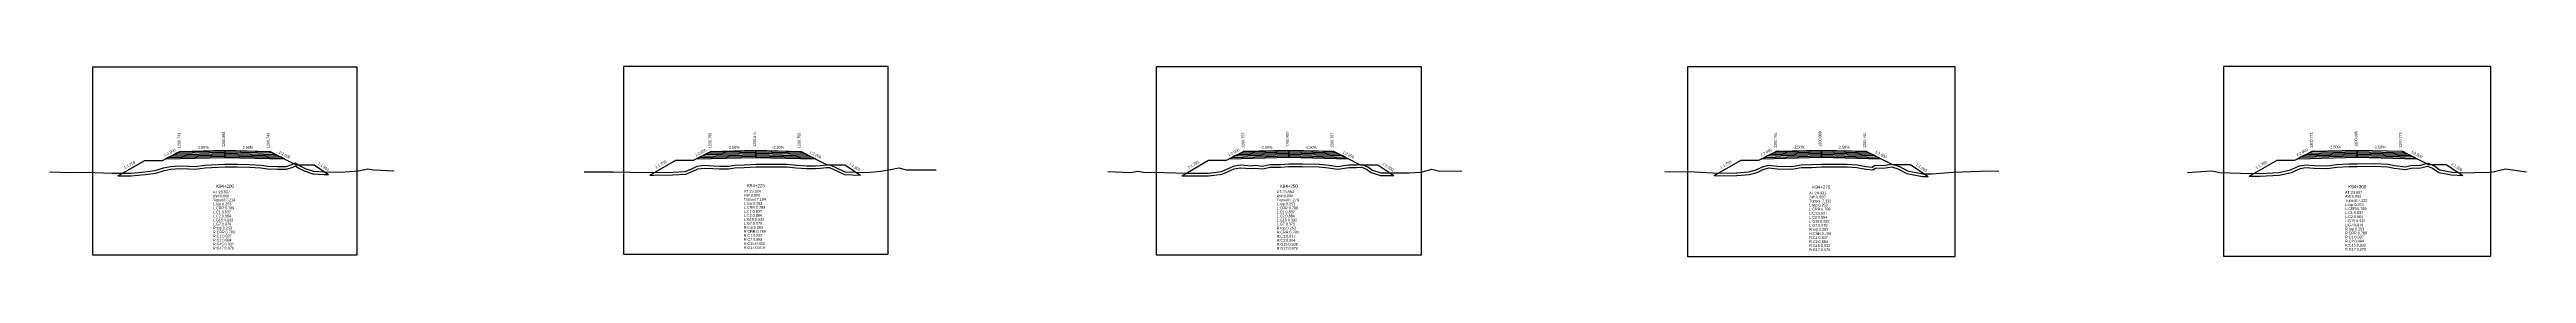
# Model space of a CAD drawing. Extents: x -7 to 78429, y 1189 to 1262.
# Drawn here: x 20841 to 21119, y 1189 to 1210.2 of the extents above; entities that cross this region are included whole.
import ezdxf
from ezdxf.enums import TextEntityAlignment as Align

# ---------------------------------------------------------------- set-up
doc = ezdxf.new("R2010")
doc.units = 0

msp = doc.modelspace()

# ---------------------------------------------------------------- linework, layer by layer
at = {"layer": 'A4_BORDER', "color": 7}
for points in [[(20845.833, 1189.168), (20875.533, 1189.168), (20875.533, 1210.168), (20845.833, 1210.168), (20845.833, 1189.168)], [(20905.422, 1189.238), (20935.122, 1189.238), (20935.122, 1210.238), (20905.422, 1210.238), (20905.422, 1189.238)], [(20965.196, 1189.153), (20994.981, 1189.153), (20994.981, 1210.213), (20965.196, 1210.213), (20965.196, 1189.153)], [(21024.849, 1188.981), (21054.871, 1188.981), (21054.871, 1210.208), (21024.849, 1210.208), (21024.849, 1188.981)], [(21085.012, 1189.04), (21115.005, 1189.04), (21115.005, 1210.248), (21085.012, 1210.248), (21085.012, 1189.04)]]:
    msp.add_lwpolyline(points, dxfattribs=at)
at = {"layer": 'CLEAR_GROUND', "color": 8}
for points in [[(20848.664, 1198.018), (20850.173, 1198.003), (20851.717, 1198.155), (20852.923, 1198.303), (20853.865, 1198.607), (20854.615, 1198.769), (20855.626, 1198.833), (20856.602, 1198.776), (20857.351, 1198.767), (20858.448, 1198.903), (20859.187, 1198.949), (20860.689, 1199.007), (20862.08, 1199.021), (20863.434, 1198.98), (20864.72, 1198.914), (20865.474, 1198.79), (20866.587, 1198.743), (20867.592, 1198.758), (20868.308, 1198.986), (20868.583, 1199.117), (20868.893, 1198.914), (20869.581, 1198.563), (20870.562, 1198.249), (20871.828, 1198.163), (20872.322, 1198.15)], [(20908.364, 1198.088), (20908.788, 1198.08), (20910.97, 1198.106), (20912.395, 1198.197), (20913.133, 1198.486), (20913.758, 1198.784), (20914.495, 1198.886), (20915.443, 1198.816), (20916.208, 1198.782), (20917.213, 1198.792), (20917.925, 1198.921), (20918.969, 1198.959), (20920.296, 1199.005), (20922.784, 1199.012), (20923.746, 1199.01), (20924.77, 1198.916), (20925.966, 1198.824), (20926.926, 1198.842), (20927.523, 1198.861), (20928.201, 1198.948), (20928.533, 1198.956), (20929.428, 1198.532), (20930.236, 1198.161), (20932.004, 1198.095)], [(20968.064, 1198.029), (20968.72, 1198.005), (20971.061, 1198.024), (20972.628, 1198.191), (20973.953, 1198.808), (20974.628, 1198.921), (20975.888, 1198.813), (20976.322, 1198.885), (20977.141, 1198.803), (20978.007, 1198.971), (20979.148, 1198.989), (20980.095, 1199.048), (20981.642, 1199.056), (20983.478, 1199.003), (20984.536, 1198.919), (20985.592, 1198.756), (20986.867, 1198.949), (20987.687, 1198.943), (20988.241, 1198.988), (20988.827, 1198.767), (20989.335, 1198.388), (20990.387, 1198.061), (20991.892, 1198.055)], [(21027.848, 1198.043), (21028.333, 1198.015), (21030.382, 1198.047), (21031.782, 1198.166), (21032.653, 1198.399), (21033.345, 1198.729), (21033.984, 1198.892), (21034.894, 1198.779), (21036.536, 1198.764), (21037.605, 1198.932), (21038.772, 1198.961), (21039.871, 1199.025), (21042.759, 1199.001), (21043.846, 1198.94), (21044.849, 1198.768), (21045.624, 1198.686), (21045.925, 1198.864), (21047.08, 1198.915), (21047.757, 1199.002), (21048.432, 1198.802), (21049.45, 1198.275), (21051.231, 1197.94), (21051.866, 1197.927)], [(21087.87, 1197.978), (21089.069, 1197.96), (21091.249, 1198.089), (21092.621, 1198.402), (21093.613, 1198.822), (21094.249, 1198.939), (21095.151, 1198.856), (21096.69, 1198.813), (21097.71, 1198.981), (21099.091, 1199.049), (21100.003, 1199.069), (21101.93, 1199.079), (21103.456, 1199.016), (21104.148, 1198.855), (21105.433, 1198.722), (21106.073, 1198.88), (21107.146, 1198.915), (21107.895, 1199.097), (21108.452, 1198.884), (21109.165, 1198.388), (21110.593, 1198.129), (21111.865, 1198.034)]]:
    msp.add_lwpolyline(points, dxfattribs=at)
at = {"layer": 'DESIGN_ROAD_TRIMMED', "color": 1}
for points in [[(20848.664, 1198.018), (20851.683, 1199.743), (20853.683, 1199.743), (20855.683, 1200.743), (20855.683, 1200.743), (20855.577, 1200.69), (20855.577, 1200.69), (20855.262, 1200.532), (20855.262, 1200.532), (20854.946, 1200.375), (20854.946, 1200.375), (20854.63, 1200.217), (20854.63, 1200.217), (20854.314, 1200.059), (20854.314, 1200.059), (20853.998, 1199.901), (20860.683, 1200.068), (20860.683, 1200.218), (20860.683, 1200.218), (20860.683, 1200.368), (20860.683, 1200.368), (20860.683, 1200.518), (20860.683, 1200.518), (20860.683, 1200.668), (20860.683, 1200.668), (20860.683, 1200.818), (20860.683, 1200.818), (20860.683, 1200.868), (20860.683, 1200.868), (20860.683, 1200.868), (20860.683, 1200.868), (20860.683, 1200.868), (20860.683, 1200.818), (20860.683, 1200.818), (20860.683, 1200.668), (20860.683, 1200.668), (20860.683, 1200.518), (20860.683, 1200.518), (20860.683, 1200.368), (20860.683, 1200.368), (20860.683, 1200.218), (20860.683, 1200.218), (20860.683, 1200.068), (20867.367, 1199.901), (20867.051, 1200.059), (20867.051, 1200.059), (20866.735, 1200.217), (20866.735, 1200.217), (20866.42, 1200.375), (20866.42, 1200.375), (20866.104, 1200.532), (20866.104, 1200.532), (20865.788, 1200.69), (20865.788, 1200.69), (20865.683, 1200.743), (20865.683, 1200.743), (20868.683, 1199.243), (20870.683, 1199.243), (20872.322, 1198.15)], [(20908.364, 1198.088), (20911.272, 1199.75), (20913.272, 1199.75), (20915.272, 1200.75), (20915.272, 1200.75), (20915.166, 1200.697), (20915.166, 1200.697), (20914.851, 1200.539), (20914.851, 1200.539), (20914.535, 1200.382), (20914.535, 1200.382), (20914.219, 1200.224), (20914.219, 1200.224), (20913.903, 1200.066), (20913.903, 1200.066), (20913.587, 1199.908), (20920.272, 1200.075), (20920.272, 1200.225), (20920.272, 1200.225), (20920.272, 1200.375), (20920.272, 1200.375), (20920.272, 1200.525), (20920.272, 1200.525), (20920.272, 1200.675), (20920.272, 1200.675), (20920.272, 1200.825), (20920.272, 1200.825), (20920.272, 1200.875), (20920.272, 1200.875), (20920.272, 1200.875), (20920.272, 1200.875), (20920.272, 1200.875), (20920.272, 1200.825), (20920.272, 1200.825), (20920.272, 1200.675), (20920.272, 1200.675), (20920.272, 1200.525), (20920.272, 1200.525), (20920.272, 1200.375), (20920.272, 1200.375), (20920.272, 1200.225), (20920.272, 1200.225), (20920.272, 1200.075), (20926.956, 1199.908), (20926.64, 1200.066), (20926.64, 1200.066), (20926.324, 1200.224), (20926.324, 1200.224), (20926.008, 1200.382), (20926.008, 1200.382), (20925.693, 1200.539), (20925.693, 1200.539), (20925.377, 1200.697), (20925.377, 1200.697), (20925.272, 1200.75), (20925.272, 1200.75), (20928.272, 1199.25), (20930.272, 1199.25), (20932.004, 1198.095)], [(20968.064, 1198.029), (20971.088, 1199.757), (20973.088, 1199.757), (20975.088, 1200.757), (20975.088, 1200.757), (20974.983, 1200.704), (20974.983, 1200.704), (20974.667, 1200.546), (20974.667, 1200.546), (20974.351, 1200.389), (20974.351, 1200.389), (20974.036, 1200.231), (20974.036, 1200.231), (20973.72, 1200.073), (20973.72, 1200.073), (20973.404, 1199.915), (20980.088, 1200.082), (20980.088, 1200.232), (20980.088, 1200.232), (20980.088, 1200.382), (20980.088, 1200.382), (20980.088, 1200.532), (20980.088, 1200.532), (20980.088, 1200.682), (20980.088, 1200.682), (20980.088, 1200.832), (20980.088, 1200.832), (20980.088, 1200.882), (20980.088, 1200.882), (20980.088, 1200.882), (20980.088, 1200.882), (20980.088, 1200.882), (20980.088, 1200.832), (20980.088, 1200.832), (20980.088, 1200.682), (20980.088, 1200.682), (20980.088, 1200.532), (20980.088, 1200.532), (20980.088, 1200.382), (20980.088, 1200.382), (20980.088, 1200.232), (20980.088, 1200.232), (20980.088, 1200.082), (20986.773, 1199.915), (20986.457, 1200.073), (20986.457, 1200.073), (20986.141, 1200.231), (20986.141, 1200.231), (20985.825, 1200.389), (20985.825, 1200.389), (20985.509, 1200.546), (20985.509, 1200.546), (20985.194, 1200.704), (20985.194, 1200.704), (20985.088, 1200.757), (20985.088, 1200.757), (20988.088, 1199.257), (20990.088, 1199.257), (20991.892, 1198.055)], [(21027.848, 1198.043), (21030.86, 1199.764), (21032.86, 1199.764), (21034.86, 1200.764), (21034.86, 1200.764), (21034.755, 1200.711), (21034.755, 1200.711), (21034.439, 1200.553), (21034.439, 1200.553), (21034.123, 1200.396), (21034.123, 1200.396), (21033.807, 1200.238), (21033.807, 1200.238), (21033.492, 1200.08), (21033.492, 1200.08), (21033.176, 1199.922), (21039.86, 1200.089), (21039.86, 1200.239), (21039.86, 1200.239), (21039.86, 1200.389), (21039.86, 1200.389), (21039.86, 1200.539), (21039.86, 1200.539), (21039.86, 1200.689), (21039.86, 1200.689), (21039.86, 1200.839), (21039.86, 1200.839), (21039.86, 1200.889), (21039.86, 1200.889), (21039.86, 1200.889), (21039.86, 1200.889), (21039.86, 1200.889), (21039.86, 1200.839), (21039.86, 1200.839), (21039.86, 1200.689), (21039.86, 1200.689), (21039.86, 1200.539), (21039.86, 1200.539), (21039.86, 1200.389), (21039.86, 1200.389), (21039.86, 1200.239), (21039.86, 1200.239), (21039.86, 1200.089), (21046.544, 1199.922), (21046.228, 1200.08), (21046.228, 1200.08), (21045.913, 1200.238), (21045.913, 1200.238), (21045.597, 1200.396), (21045.597, 1200.396), (21045.281, 1200.553), (21045.281, 1200.553), (21044.965, 1200.711), (21044.965, 1200.711), (21044.86, 1200.764), (21044.86, 1200.764), (21047.86, 1199.264), (21049.86, 1199.264), (21051.866, 1197.927)], [(21087.87, 1197.978), (21091.009, 1199.771), (21093.009, 1199.771), (21095.009, 1200.771), (21095.009, 1200.771), (21094.903, 1200.718), (21094.903, 1200.718), (21094.588, 1200.56), (21094.588, 1200.56), (21094.272, 1200.403), (21094.272, 1200.403), (21093.956, 1200.245), (21093.956, 1200.245), (21093.64, 1200.087), (21093.64, 1200.087), (21093.324, 1199.929), (21100.009, 1200.096), (21100.009, 1200.246), (21100.009, 1200.246), (21100.009, 1200.396), (21100.009, 1200.396), (21100.009, 1200.546), (21100.009, 1200.546), (21100.009, 1200.696), (21100.009, 1200.696), (21100.009, 1200.846), (21100.009, 1200.846), (21100.009, 1200.896), (21100.009, 1200.896), (21100.009, 1200.896), (21100.009, 1200.896), (21100.009, 1200.896), (21100.009, 1200.846), (21100.009, 1200.846), (21100.009, 1200.696), (21100.009, 1200.696), (21100.009, 1200.546), (21100.009, 1200.546), (21100.009, 1200.396), (21100.009, 1200.396), (21100.009, 1200.246), (21100.009, 1200.246), (21100.009, 1200.096), (21106.693, 1199.929), (21106.377, 1200.087), (21106.377, 1200.087), (21106.061, 1200.245), (21106.061, 1200.245), (21105.745, 1200.403), (21105.745, 1200.403), (21105.43, 1200.56), (21105.43, 1200.56), (21105.114, 1200.718), (21105.114, 1200.718), (21105.009, 1200.771), (21105.009, 1200.771), (21108.009, 1199.271), (21110.009, 1199.271), (21111.865, 1198.034)]]:
    msp.add_lwpolyline(points, dxfattribs=at)
at = {"layer": 'FINISHED_ROAD', "color": 2}
for points in [[(20851.683, 1199.743), (20853.683, 1199.743), (20855.683, 1200.743), (20855.683, 1200.743), (20860.683, 1200.868), (20865.683, 1200.743), (20865.683, 1200.743), (20868.683, 1199.243), (20870.683, 1199.243)], [(20911.272, 1199.75), (20913.272, 1199.75), (20915.272, 1200.75), (20915.272, 1200.75), (20920.272, 1200.875), (20925.272, 1200.75), (20925.272, 1200.75), (20928.272, 1199.25), (20930.272, 1199.25)], [(20971.088, 1199.757), (20973.088, 1199.757), (20975.088, 1200.757), (20975.088, 1200.757), (20980.088, 1200.882), (20985.088, 1200.757), (20985.088, 1200.757), (20988.088, 1199.257), (20990.088, 1199.257)], [(21030.86, 1199.764), (21032.86, 1199.764), (21034.86, 1200.764), (21034.86, 1200.764), (21039.86, 1200.889), (21044.86, 1200.764), (21044.86, 1200.764), (21047.86, 1199.264), (21049.86, 1199.264)], [(21091.009, 1199.771), (21093.009, 1199.771), (21095.009, 1200.771), (21095.009, 1200.771), (21100.009, 1200.896), (21105.009, 1200.771), (21105.009, 1200.771), (21108.009, 1199.271), (21110.009, 1199.271)]]:
    msp.add_lwpolyline(points, dxfattribs=at)
at = {"layer": 'LAYER_0', "color": 4}
for points in [[(20855.683, 1200.743), (20855.577, 1200.69), (20860.683, 1200.818), (20860.683, 1200.868)], [(20915.272, 1200.75), (20915.166, 1200.697), (20920.272, 1200.825), (20920.272, 1200.875)], [(20975.088, 1200.757), (20974.983, 1200.704), (20980.088, 1200.832), (20980.088, 1200.882)], [(21034.86, 1200.764), (21034.755, 1200.711), (21039.86, 1200.839), (21039.86, 1200.889)], [(21095.009, 1200.771), (21094.903, 1200.718), (21100.009, 1200.846), (21100.009, 1200.896)]]:
    msp.add_lwpolyline(points, dxfattribs=at)
at = {"layer": 'LAYER_1', "color": 4}
for points in [[(20855.577, 1200.69), (20855.262, 1200.532), (20860.683, 1200.668), (20860.683, 1200.818)], [(20915.166, 1200.697), (20914.851, 1200.539), (20920.272, 1200.675), (20920.272, 1200.825)], [(20974.983, 1200.704), (20974.667, 1200.546), (20980.088, 1200.682), (20980.088, 1200.832)], [(21034.755, 1200.711), (21034.439, 1200.553), (21039.86, 1200.689), (21039.86, 1200.839)], [(21094.903, 1200.718), (21094.588, 1200.56), (21100.009, 1200.696), (21100.009, 1200.846)]]:
    msp.add_lwpolyline(points, dxfattribs=at)
at = {"layer": 'LAYER_10', "color": 6}
for points in [[(20866.735, 1200.217), (20867.051, 1200.059), (20860.683, 1200.218), (20860.683, 1200.368)], [(20926.324, 1200.224), (20926.64, 1200.066), (20920.272, 1200.225), (20920.272, 1200.375)], [(20986.141, 1200.231), (20986.457, 1200.073), (20980.088, 1200.232), (20980.088, 1200.382)], [(21045.913, 1200.238), (21046.228, 1200.08), (21039.86, 1200.239), (21039.86, 1200.389)], [(21106.061, 1200.245), (21106.377, 1200.087), (21100.009, 1200.246), (21100.009, 1200.396)]]:
    msp.add_lwpolyline(points, dxfattribs=at)
at = {"layer": 'LAYER_11', "color": 6}
for points in [[(20867.051, 1200.059), (20867.367, 1199.901), (20860.683, 1200.068), (20860.683, 1200.218)], [(20926.64, 1200.066), (20926.956, 1199.908), (20920.272, 1200.075), (20920.272, 1200.225)], [(20986.457, 1200.073), (20986.773, 1199.915), (20980.088, 1200.082), (20980.088, 1200.232)], [(21046.228, 1200.08), (21046.544, 1199.922), (21039.86, 1200.089), (21039.86, 1200.239)], [(21106.377, 1200.087), (21106.693, 1199.929), (21100.009, 1200.096), (21100.009, 1200.246)]]:
    msp.add_lwpolyline(points, dxfattribs=at)
at = {"layer": 'LAYER_2', "color": 4}
for points in [[(20855.262, 1200.532), (20854.946, 1200.375), (20860.683, 1200.518), (20860.683, 1200.668)], [(20914.851, 1200.539), (20914.535, 1200.382), (20920.272, 1200.525), (20920.272, 1200.675)], [(20974.667, 1200.546), (20974.351, 1200.389), (20980.088, 1200.532), (20980.088, 1200.682)], [(21034.439, 1200.553), (21034.123, 1200.396), (21039.86, 1200.539), (21039.86, 1200.689)], [(21094.588, 1200.56), (21094.272, 1200.403), (21100.009, 1200.546), (21100.009, 1200.696)]]:
    msp.add_lwpolyline(points, dxfattribs=at)
at = {"layer": 'LAYER_3', "color": 4}
for points in [[(20854.946, 1200.375), (20854.63, 1200.217), (20860.683, 1200.368), (20860.683, 1200.518)], [(20914.535, 1200.382), (20914.219, 1200.224), (20920.272, 1200.375), (20920.272, 1200.525)], [(20974.351, 1200.389), (20974.036, 1200.231), (20980.088, 1200.382), (20980.088, 1200.532)], [(21034.123, 1200.396), (21033.807, 1200.238), (21039.86, 1200.389), (21039.86, 1200.539)], [(21094.272, 1200.403), (21093.956, 1200.245), (21100.009, 1200.396), (21100.009, 1200.546)]]:
    msp.add_lwpolyline(points, dxfattribs=at)
at = {"layer": 'LAYER_4', "color": 4}
for points in [[(20854.63, 1200.217), (20854.314, 1200.059), (20860.683, 1200.218), (20860.683, 1200.368)], [(20914.219, 1200.224), (20913.903, 1200.066), (20920.272, 1200.225), (20920.272, 1200.375)], [(20974.036, 1200.231), (20973.72, 1200.073), (20980.088, 1200.232), (20980.088, 1200.382)], [(21033.807, 1200.238), (21033.492, 1200.08), (21039.86, 1200.239), (21039.86, 1200.389)], [(21093.956, 1200.245), (21093.64, 1200.087), (21100.009, 1200.246), (21100.009, 1200.396)]]:
    msp.add_lwpolyline(points, dxfattribs=at)
at = {"layer": 'LAYER_5', "color": 4}
for points in [[(20854.314, 1200.059), (20853.998, 1199.901), (20860.683, 1200.068), (20860.683, 1200.218)], [(20913.903, 1200.066), (20913.587, 1199.908), (20920.272, 1200.075), (20920.272, 1200.225)], [(20973.72, 1200.073), (20973.404, 1199.915), (20980.088, 1200.082), (20980.088, 1200.232)], [(21033.492, 1200.08), (21033.176, 1199.922), (21039.86, 1200.089), (21039.86, 1200.239)], [(21093.64, 1200.087), (21093.324, 1199.929), (21100.009, 1200.096), (21100.009, 1200.246)]]:
    msp.add_lwpolyline(points, dxfattribs=at)
at = {"layer": 'LAYER_6', "color": 6}
for points in [[(20865.683, 1200.743), (20865.788, 1200.69), (20860.683, 1200.818), (20860.683, 1200.868)], [(20925.272, 1200.75), (20925.377, 1200.697), (20920.272, 1200.825), (20920.272, 1200.875)], [(20985.088, 1200.757), (20985.194, 1200.704), (20980.088, 1200.832), (20980.088, 1200.882)], [(21044.86, 1200.764), (21044.965, 1200.711), (21039.86, 1200.839), (21039.86, 1200.889)], [(21105.009, 1200.771), (21105.114, 1200.718), (21100.009, 1200.846), (21100.009, 1200.896)]]:
    msp.add_lwpolyline(points, dxfattribs=at)
at = {"layer": 'LAYER_7', "color": 6}
for points in [[(20865.788, 1200.69), (20866.104, 1200.532), (20860.683, 1200.668), (20860.683, 1200.818)], [(20925.377, 1200.697), (20925.693, 1200.539), (20920.272, 1200.675), (20920.272, 1200.825)], [(20985.194, 1200.704), (20985.509, 1200.546), (20980.088, 1200.682), (20980.088, 1200.832)], [(21044.965, 1200.711), (21045.281, 1200.553), (21039.86, 1200.689), (21039.86, 1200.839)], [(21105.114, 1200.718), (21105.43, 1200.56), (21100.009, 1200.696), (21100.009, 1200.846)]]:
    msp.add_lwpolyline(points, dxfattribs=at)
at = {"layer": 'LAYER_8', "color": 6}
for points in [[(20866.104, 1200.532), (20866.42, 1200.375), (20860.683, 1200.518), (20860.683, 1200.668)], [(20925.693, 1200.539), (20926.008, 1200.382), (20920.272, 1200.525), (20920.272, 1200.675)], [(20985.509, 1200.546), (20985.825, 1200.389), (20980.088, 1200.532), (20980.088, 1200.682)], [(21045.281, 1200.553), (21045.597, 1200.396), (21039.86, 1200.539), (21039.86, 1200.689)], [(21105.43, 1200.56), (21105.745, 1200.403), (21100.009, 1200.546), (21100.009, 1200.696)]]:
    msp.add_lwpolyline(points, dxfattribs=at)
at = {"layer": 'LAYER_9', "color": 6}
for points in [[(20866.42, 1200.375), (20866.735, 1200.217), (20860.683, 1200.368), (20860.683, 1200.518)], [(20926.008, 1200.382), (20926.324, 1200.224), (20920.272, 1200.375), (20920.272, 1200.525)], [(20985.825, 1200.389), (20986.141, 1200.231), (20980.088, 1200.382), (20980.088, 1200.532)], [(21045.597, 1200.396), (21045.913, 1200.238), (21039.86, 1200.389), (21039.86, 1200.539)], [(21105.745, 1200.403), (21106.061, 1200.245), (21100.009, 1200.396), (21100.009, 1200.546)]]:
    msp.add_lwpolyline(points, dxfattribs=at)
at = {"layer": 'NATURAL_GROUND', "color": 3}
for points in [[(20840.994, 1198.462), (20843.404, 1198.387), (20845.119, 1198.407), (20848.039, 1198.324), (20850.16, 1198.303), (20851.684, 1198.453), (20852.858, 1198.597), (20853.787, 1198.897), (20854.574, 1199.067), (20855.626, 1199.134), (20856.613, 1199.076), (20857.335, 1199.067), (20858.42, 1199.202), (20859.172, 1199.249), (20860.682, 1199.307), (20862.083, 1199.321), (20863.447, 1199.28), (20864.752, 1199.213), (20865.505, 1199.089), (20866.591, 1199.043), (20867.543, 1199.057), (20868.198, 1199.266), (20868.606, 1199.461), (20869.044, 1199.174), (20869.696, 1198.841), (20870.619, 1198.546), (20871.842, 1198.463), (20873.644, 1198.416), (20875.654, 1198.566), (20876.733, 1198.799), (20877.348, 1198.668), (20879.692, 1198.553)], [(20900.999, 1198.472), (20904.252, 1198.459), (20906.127, 1198.432), (20908.79, 1198.38), (20910.959, 1198.406), (20912.33, 1198.493), (20913.014, 1198.761), (20913.671, 1199.075), (20914.486, 1199.188), (20915.461, 1199.116), (20916.214, 1199.082), (20917.185, 1199.092), (20917.893, 1199.22), (20918.959, 1199.259), (20920.291, 1199.305), (20922.784, 1199.312), (20923.76, 1199.31), (20924.796, 1199.215), (20925.975, 1199.124), (20926.919, 1199.142), (20927.499, 1199.16), (20928.178, 1199.248), (20928.597, 1199.258), (20929.555, 1198.804), (20930.307, 1198.459), (20932.734, 1198.368), (20934.303, 1198.54), (20935.366, 1198.732), (20936.313, 1198.894), (20937.155, 1198.697), (20938.41, 1198.686), (20940.522, 1198.69)], [(20959.768, 1198.493), (20962.356, 1198.393), (20963.122, 1198.526), (20963.793, 1198.431), (20966.11, 1198.399), (20968.724, 1198.305), (20971.044, 1198.324), (20972.546, 1198.484), (20973.863, 1199.097), (20974.615, 1199.223), (20975.876, 1199.115), (20976.312, 1199.188), (20977.127, 1199.106), (20977.975, 1199.271), (20979.136, 1199.289), (20980.085, 1199.348), (20981.645, 1199.356), (20983.494, 1199.303), (20984.571, 1199.217), (20985.592, 1199.059), (20986.845, 1199.249), (20987.676, 1199.243), (20988.284, 1199.292), (20988.972, 1199.033), (20989.473, 1198.659), (20990.433, 1198.361), (20992.102, 1198.354), (20993.564, 1198.351), (20994.986, 1198.434), (20996.139, 1198.774), (20997.041, 1198.522), (20999.506, 1198.557)], [(21022.298, 1198.495), (21025.637, 1198.473), (21028.339, 1198.315), (21030.367, 1198.347), (21031.73, 1198.463), (21032.549, 1198.682), (21033.242, 1199.012), (21033.965, 1199.197), (21034.914, 1199.079), (21036.514, 1199.064), (21037.578, 1199.231), (21038.76, 1199.261), (21039.864, 1199.325), (21042.769, 1199.301), (21043.88, 1199.239), (21044.89, 1199.065), (21045.557, 1198.995), (21045.837, 1199.16), (21047.054, 1199.214), (21047.781, 1199.308), (21048.545, 1199.082), (21049.549, 1198.562), (21051.262, 1198.239), (21052.307, 1198.218), (21054.611, 1198.434), (21057.742, 1198.541), (21059.784, 1198.571)], [(21080.943, 1198.378), (21082.483, 1198.492), (21083.703, 1198.576), (21084.575, 1198.379), (21086.894, 1198.292), (21089.063, 1198.26), (21091.207, 1198.387), (21092.529, 1198.689), (21093.527, 1199.111), (21094.236, 1199.242), (21095.169, 1199.156), (21096.67, 1199.114), (21097.679, 1199.28), (21099.081, 1199.349), (21099.999, 1199.369), (21101.936, 1199.379), (21103.497, 1199.315), (21104.198, 1199.151), (21105.412, 1199.026), (21106.032, 1199.179), (21107.106, 1199.214), (21107.915, 1199.41), (21108.594, 1199.151), (21109.283, 1198.672), (21110.632, 1198.427), (21111.938, 1198.329), (21113.168, 1198.366), (21115.09, 1198.435), (21116.659, 1198.785), (21119.003, 1198.473)]]:
    msp.add_lwpolyline(points, dxfattribs=at)
at = {"layer": 'STRUCTURE_LEFT', "color": 4}
for points in [[(20855.683, 1200.743), (20855.577, 1200.69), (20855.577, 1200.69), (20855.262, 1200.532), (20855.262, 1200.532), (20854.946, 1200.375), (20854.946, 1200.375), (20854.63, 1200.217), (20854.63, 1200.217), (20854.314, 1200.059), (20854.314, 1200.059), (20853.998, 1199.901), (20860.683, 1200.068), (20860.683, 1200.218), (20860.683, 1200.218), (20860.683, 1200.368), (20860.683, 1200.368), (20860.683, 1200.518), (20860.683, 1200.518), (20860.683, 1200.668), (20860.683, 1200.668), (20860.683, 1200.818), (20860.683, 1200.818), (20860.683, 1200.868), (20860.683, 1200.868)], [(20915.272, 1200.75), (20915.166, 1200.697), (20915.166, 1200.697), (20914.851, 1200.539), (20914.851, 1200.539), (20914.535, 1200.382), (20914.535, 1200.382), (20914.219, 1200.224), (20914.219, 1200.224), (20913.903, 1200.066), (20913.903, 1200.066), (20913.587, 1199.908), (20920.272, 1200.075), (20920.272, 1200.225), (20920.272, 1200.225), (20920.272, 1200.375), (20920.272, 1200.375), (20920.272, 1200.525), (20920.272, 1200.525), (20920.272, 1200.675), (20920.272, 1200.675), (20920.272, 1200.825), (20920.272, 1200.825), (20920.272, 1200.875), (20920.272, 1200.875)], [(20975.088, 1200.757), (20974.983, 1200.704), (20974.983, 1200.704), (20974.667, 1200.546), (20974.667, 1200.546), (20974.351, 1200.389), (20974.351, 1200.389), (20974.036, 1200.231), (20974.036, 1200.231), (20973.72, 1200.073), (20973.72, 1200.073), (20973.404, 1199.915), (20980.088, 1200.082), (20980.088, 1200.232), (20980.088, 1200.232), (20980.088, 1200.382), (20980.088, 1200.382), (20980.088, 1200.532), (20980.088, 1200.532), (20980.088, 1200.682), (20980.088, 1200.682), (20980.088, 1200.832), (20980.088, 1200.832), (20980.088, 1200.882), (20980.088, 1200.882)], [(21034.86, 1200.764), (21034.755, 1200.711), (21034.755, 1200.711), (21034.439, 1200.553), (21034.439, 1200.553), (21034.123, 1200.396), (21034.123, 1200.396), (21033.807, 1200.238), (21033.807, 1200.238), (21033.492, 1200.08), (21033.492, 1200.08), (21033.176, 1199.922), (21039.86, 1200.089), (21039.86, 1200.239), (21039.86, 1200.239), (21039.86, 1200.389), (21039.86, 1200.389), (21039.86, 1200.539), (21039.86, 1200.539), (21039.86, 1200.689), (21039.86, 1200.689), (21039.86, 1200.839), (21039.86, 1200.839), (21039.86, 1200.889), (21039.86, 1200.889)], [(21095.009, 1200.771), (21094.903, 1200.718), (21094.903, 1200.718), (21094.588, 1200.56), (21094.588, 1200.56), (21094.272, 1200.403), (21094.272, 1200.403), (21093.956, 1200.245), (21093.956, 1200.245), (21093.64, 1200.087), (21093.64, 1200.087), (21093.324, 1199.929), (21100.009, 1200.096), (21100.009, 1200.246), (21100.009, 1200.246), (21100.009, 1200.396), (21100.009, 1200.396), (21100.009, 1200.546), (21100.009, 1200.546), (21100.009, 1200.696), (21100.009, 1200.696), (21100.009, 1200.846), (21100.009, 1200.846), (21100.009, 1200.896), (21100.009, 1200.896)]]:
    msp.add_lwpolyline(points, dxfattribs=at)
at = {"layer": 'STRUCTURE_RIGHT', "color": 6}
for points in [[(20860.683, 1200.868), (20860.683, 1200.868), (20860.683, 1200.818), (20860.683, 1200.818), (20860.683, 1200.668), (20860.683, 1200.668), (20860.683, 1200.518), (20860.683, 1200.518), (20860.683, 1200.368), (20860.683, 1200.368), (20860.683, 1200.218), (20860.683, 1200.218), (20860.683, 1200.068), (20867.367, 1199.901), (20867.051, 1200.059), (20867.051, 1200.059), (20866.735, 1200.217), (20866.735, 1200.217), (20866.42, 1200.375), (20866.42, 1200.375), (20866.104, 1200.532), (20866.104, 1200.532), (20865.788, 1200.69), (20865.788, 1200.69), (20865.683, 1200.743)], [(20920.272, 1200.875), (20920.272, 1200.875), (20920.272, 1200.825), (20920.272, 1200.825), (20920.272, 1200.675), (20920.272, 1200.675), (20920.272, 1200.525), (20920.272, 1200.525), (20920.272, 1200.375), (20920.272, 1200.375), (20920.272, 1200.225), (20920.272, 1200.225), (20920.272, 1200.075), (20926.956, 1199.908), (20926.64, 1200.066), (20926.64, 1200.066), (20926.324, 1200.224), (20926.324, 1200.224), (20926.008, 1200.382), (20926.008, 1200.382), (20925.693, 1200.539), (20925.693, 1200.539), (20925.377, 1200.697), (20925.377, 1200.697), (20925.272, 1200.75)], [(20980.088, 1200.882), (20980.088, 1200.882), (20980.088, 1200.832), (20980.088, 1200.832), (20980.088, 1200.682), (20980.088, 1200.682), (20980.088, 1200.532), (20980.088, 1200.532), (20980.088, 1200.382), (20980.088, 1200.382), (20980.088, 1200.232), (20980.088, 1200.232), (20980.088, 1200.082), (20986.773, 1199.915), (20986.457, 1200.073), (20986.457, 1200.073), (20986.141, 1200.231), (20986.141, 1200.231), (20985.825, 1200.389), (20985.825, 1200.389), (20985.509, 1200.546), (20985.509, 1200.546), (20985.194, 1200.704), (20985.194, 1200.704), (20985.088, 1200.757)], [(21039.86, 1200.889), (21039.86, 1200.889), (21039.86, 1200.839), (21039.86, 1200.839), (21039.86, 1200.689), (21039.86, 1200.689), (21039.86, 1200.539), (21039.86, 1200.539), (21039.86, 1200.389), (21039.86, 1200.389), (21039.86, 1200.239), (21039.86, 1200.239), (21039.86, 1200.089), (21046.544, 1199.922), (21046.228, 1200.08), (21046.228, 1200.08), (21045.913, 1200.238), (21045.913, 1200.238), (21045.597, 1200.396), (21045.597, 1200.396), (21045.281, 1200.553), (21045.281, 1200.553), (21044.965, 1200.711), (21044.965, 1200.711), (21044.86, 1200.764)], [(21100.009, 1200.896), (21100.009, 1200.896), (21100.009, 1200.846), (21100.009, 1200.846), (21100.009, 1200.696), (21100.009, 1200.696), (21100.009, 1200.546), (21100.009, 1200.546), (21100.009, 1200.396), (21100.009, 1200.396), (21100.009, 1200.246), (21100.009, 1200.246), (21100.009, 1200.096), (21106.693, 1199.929), (21106.377, 1200.087), (21106.377, 1200.087), (21106.061, 1200.245), (21106.061, 1200.245), (21105.745, 1200.403), (21105.745, 1200.403), (21105.43, 1200.56), (21105.43, 1200.56), (21105.114, 1200.718), (21105.114, 1200.718), (21105.009, 1200.771)]]:
    msp.add_lwpolyline(points, dxfattribs=at)

# ---------------------------------------------------------------- texts
at = {"layer": 'INFO_TEXT'}
for s, p in [('AT:23.637', (20859.333, 1196.068)), ('AW:0.000', (20859.333, 1195.618)), ('Topsoil:7.214', (20859.333, 1195.168)), ('AT:23.374', (20918.922, 1196.138)), ('AW:0.000', (20918.922, 1195.688)), ('Topsoil:7.194', (20918.922, 1195.238)), ('AT:23.884', (20978.734, 1196.073)), ('AW:0.000', (20978.734, 1195.622)), ('Topsoil:7.279', (20978.734, 1195.17)), ('AT:24.331', (21038.495, 1195.956)), ('AW:0.000', (21038.495, 1195.501)), ('AT:23.697', (21098.645, 1196.008)), ('AW:0.000', (21098.645, 1195.554)), ('L:top:0.253', (20859.333, 1194.718)), ('L:CRR:0.789', (20859.333, 1194.268)), ('L:C1:0.837', (20859.333, 1193.818)), ('L:C2:0.884', (20859.333, 1193.368)), ('L:G15:0.932', (20859.333, 1192.918)), ('L:G7:0.979', (20859.333, 1192.468)), ('L:top:0.253', (20918.922, 1194.788)), ('L:CRR:0.789', (20918.922, 1194.338)), ('L:C1:0.837', (20918.922, 1193.888)), ('L:C2:0.884', (20918.922, 1193.438)), ('L:G15:0.932', (20918.922, 1192.988)), ('L:G7:0.979', (20918.922, 1192.538)), ('L:top:0.253', (20978.734, 1194.719)), ('L:CRR:0.789', (20978.734, 1194.268)), ('L:C1:0.837', (20978.734, 1193.817)), ('L:C2:0.884', (20978.734, 1193.365)), ('L:G15:0.932', (20978.734, 1192.914)), ('L:G7:0.979', (20978.734, 1192.463)), ('Topsoil:7.331', (21038.495, 1195.046)), ('L:top:0.253', (21038.495, 1194.591)), ('L:CRR:0.789', (21038.495, 1194.136)), ('L:C1:0.837', (21038.495, 1193.681)), ('L:C2:0.884', (21038.495, 1193.226)), ('L:G15:0.932', (21038.495, 1192.772)), ('Topsoil:7.332', (21098.645, 1195.099)), ('L:top:0.253', (21098.645, 1194.645)), ('L:CRR:0.789', (21098.645, 1194.191)), ('L:C1:0.837', (21098.645, 1193.736)), ('L:C2:0.884', (21098.645, 1193.282)), ('L:G15:0.932', (21098.645, 1192.827)), ('L:G7:0.979', (21098.645, 1192.373)), ('R:top:0.253', (20859.333, 1192.018)), ('R:CRR:0.789', (20859.333, 1191.568)), ('R:C1:0.837', (20859.333, 1191.118)), ('R:C2:0.884', (20859.333, 1190.668)), ('R:G15:0.932', (20859.333, 1190.218)), ('R:G17:0.979', (20859.333, 1189.768)), ('R:top:0.253', (20918.922, 1192.088)), ('R:CRR:0.789', (20918.922, 1191.638)), ('R:C1:0.837', (20918.922, 1191.188)), ('R:C2:0.884', (20918.922, 1190.738)), ('R:G15:0.932', (20918.922, 1190.288)), ('R:G17:0.979', (20918.922, 1189.838)), ('R:top:0.253', (20978.734, 1192.011)), ('R:CRR:0.789', (20978.734, 1191.56)), ('R:C1:0.837', (20978.734, 1191.109)), ('R:C2:0.884', (20978.734, 1190.658)), ('R:G15:0.932', (20978.734, 1190.206)), ('R:G17:0.979', (20978.734, 1189.755)), ('L:G7:0.979', (21038.495, 1192.317)), ('R:top:0.253', (21038.495, 1191.862)), ('R:CRR:0.789', (21038.495, 1191.407)), ('R:C1:0.837', (21038.495, 1190.952)), ('R:C2:0.884', (21038.495, 1190.497)), ('R:G15:0.932', (21038.495, 1190.042)), ('R:G17:0.979', (21038.495, 1189.587)), ('R:top:0.253', (21098.645, 1191.918)), ('R:CRR:0.789', (21098.645, 1191.464)), ('R:C1:0.837', (21098.645, 1191.009)), ('R:C2:0.884', (21098.645, 1190.555)), ('R:G15:0.932', (21098.645, 1190.101)), ('R:G17:0.979', (21098.645, 1189.646))]:
    msp.add_text(s, height=0.3, dxfattribs=at).set_placement(p)
at = {"layer": 'LEFT_TEXT_H'}
for s, height, p in [('1200.743', 0.3, (20855.683, 1201.103)), ('1200.750', 0.3, (20915.272, 1201.11)), ('1200.757', 0.301, (20975.088, 1201.118)), ('1200.764', 0.303, (21034.86, 1201.128)), ('1200.771', 0.303, (21095.009, 1201.135))]:
    msp.add_text(s, height=height, rotation=90, dxfattribs=at).set_placement(p)
at = {"layer": 'POINT_TEXT_H'}
for s, height, p in [('1200.868', 0.3, (20860.683, 1201.228)), ('1200.875', 0.3, (20920.272, 1201.235)), ('1200.882', 0.301, (20980.088, 1201.243)), ('1200.889', 0.303, (21039.86, 1201.253)), ('1200.896', 0.303, (21100.009, 1201.26))]:
    msp.add_text(s, height=height, rotation=90, dxfattribs=at).set_placement(p)
at = {"layer": 'RIGHT_TEXT_H'}
for s, height, p in [('1200.743', 0.3, (20865.683, 1201.103)), ('1200.750', 0.3, (20925.272, 1201.11)), ('1200.757', 0.301, (20985.088, 1201.118)), ('1200.764', 0.303, (21044.86, 1201.128)), ('1200.771', 0.303, (21105.009, 1201.135))]:
    msp.add_text(s, height=height, rotation=90, dxfattribs=at).set_placement(p)
at = {"layer": 'SLOPE_left'}
for s, height, rotation, p in [('1:2.000', 0.3, 26.565, (20854.602, 1200.404)), ('1:2.000', 0.3, 26.565, (20914.191, 1200.411)), ('1:2.000', 0.301, 26.565, (20974.008, 1200.418)), ('1:2.000', 0.303, 26.565, (21033.779, 1200.427)), ('1:2.000', 0.303, 26.565, (21093.927, 1200.434)), ('1:1.750', 0.3, 29.745, (20850.084, 1199.037)), ('1:1.750', 0.3, 29.745, (20909.728, 1199.075)), ('1:1.750', 0.301, 29.745, (20969.486, 1199.05)), ('1:1.750', 0.303, 29.745, (21029.264, 1199.062)), ('1:1.750', 0.303, 29.745, (21089.349, 1199.032))]:
    msp.add_text(s, height=height, rotation=rotation, dxfattribs=at).set_placement(p, align=Align.BOTTOM_CENTER)
at = {"layer": 'SLOPE_right'}
for s, height, rotation, p in [('1:2.000', 0.3, -26.565, (20867.263, 1200.154)), ('1:1.500', 0.3, -33.69, (20871.602, 1198.846)), ('1:2.000', 0.3, -26.565, (20926.852, 1200.161)), ('1:1.500', 0.3, -33.69, (20931.238, 1198.822)), ('1:2.000', 0.301, -26.565, (20986.669, 1200.168)), ('1:1.500', 0.301, -33.69, (20991.09, 1198.806)), ('1:2.000', 0.303, -26.565, (21046.441, 1200.177)), ('1:1.500', 0.303, -33.69, (21050.964, 1198.747)), ('1:2.000', 0.303, -26.565, (21106.59, 1200.184)), ('1:1.500', 0.303, -33.69, (21111.037, 1198.804))]:
    msp.add_text(s, height=height, rotation=rotation, dxfattribs=at).set_placement(p, align=Align.BOTTOM_CENTER)
at = {"layer": 'SLOPE_TEXT'}
for height, p in [(0.3, (20858.183, 1201.045)), (0.3, (20863.183, 1201.045)), (0.3, (20917.772, 1201.053)), (0.3, (20922.772, 1201.053)), (0.301, (20977.588, 1201.06)), (0.301, (20982.588, 1201.06)), (0.303, (21037.36, 1201.069)), (0.303, (21042.36, 1201.069)), (0.303, (21097.509, 1201.076)), (0.303, (21102.509, 1201.076))]:
    msp.add_text('-2.50%', height=height, dxfattribs=at).set_placement(p, align=Align.CENTER)
at = {"layer": 'STATION_TITLE'}
for s, height, p in [('K94+200', 0.36, (20860.683, 1196.668)), ('K94+225', 0.36, (20920.272, 1196.738)), ('K94+250', 0.361, (20980.088, 1196.675)), ('K94+275', 0.364, (21039.86, 1196.562)), ('K94+300', 0.364, (21100.009, 1196.614))]:
    msp.add_text(s, height=height, dxfattribs=at).set_placement(p, align=Align.CENTER)

doc.saveas('drawing.dxf')
